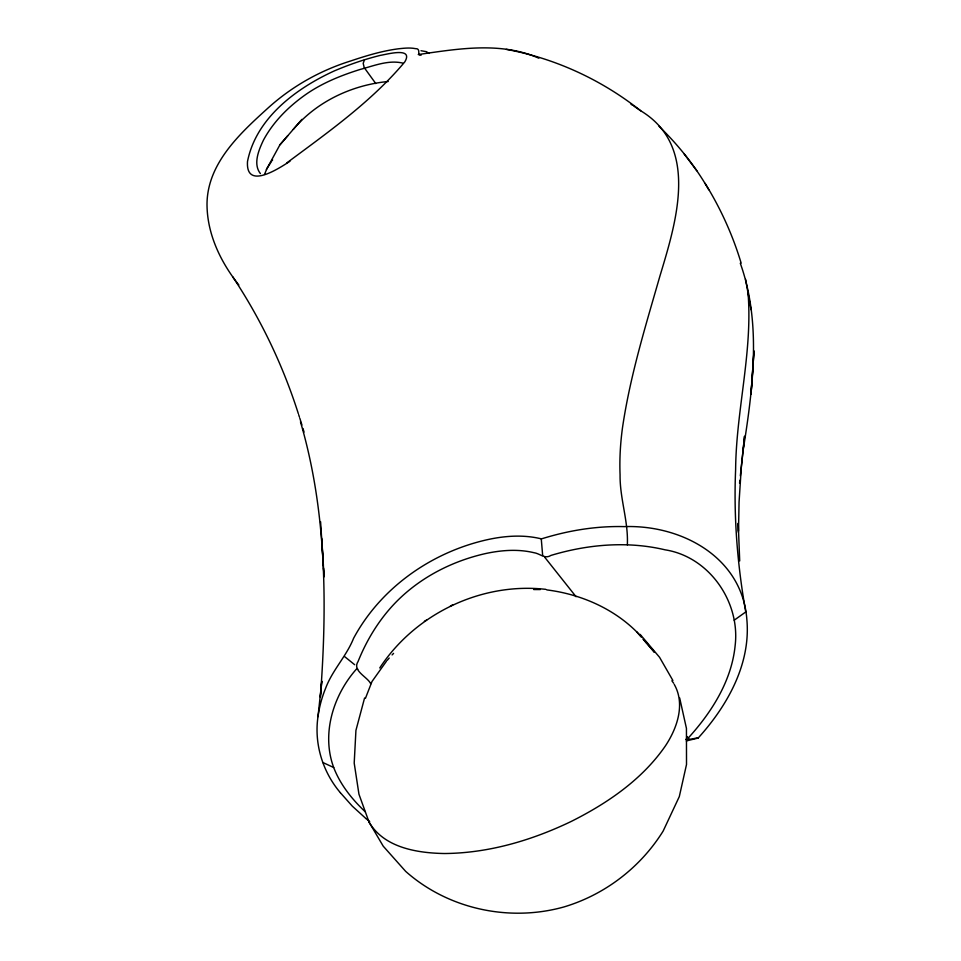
<?xml version="1.0" encoding="UTF-8"?>
<svg xmlns="http://www.w3.org/2000/svg" width="961" height="961" viewBox="0 0 961 961"><rect width="100%" height="100%" fill="white"/><g stroke="black" fill="none" stroke-linecap="round" stroke-linejoin="round"><path stroke-width="1.44" d="M738.516 531.001L739.057 502.147L741.279 467.815L744.559 436.174L740.342 475.875M739.562 483.227L739.874 480.284M340.302 792.633C322.68 771.911 313.995 743.694 317.995 716.642L321.803 681.193L320.349 697.145C327.293 605.166 326.656 511.036 300.469 421.831M317.995 716.642C319.304 706.828 321.947 697.218 325.695 688.064C332.482 670.009 346.501 656.159 353.588 638.296C379.943 589.285 428.462 554.425 481.99 540.959C501.318 536.07 521.943 534.064 541.451 538.881C543.409 538.268 545.38 537.679 547.35 537.115C572.263 529.883 598.247 525.943 624.23 526.616C681.301 524.598 742.276 557.092 746.853 619.485C750.937 664.099 727.213 706.023 698.142 738.06L686.322 740.931M742.865 452.018C752.667 390.13 761.917 323.701 740.294 263.266M364.579 697.998L355.93 730.396L354.201 763.106L358.946 794.194L369.06 822.135L383.223 846.173L405.638 871.351C448.162 909.142 509.318 922.224 563.915 906.956C604.949 894.703 640.543 867.387 663.162 831.037L679.307 796.597L686.514 764.5L686.442 728.378L679.655 697.902M365.48 698.227L372.003 681.505L386.478 661.18M264.515 174.434L266.822 168.74L271.434 161.52M266.437 169.484L279.903 144.847L287.807 135.657M421.11 55.185C416.209 56.002 421.711 48.302 415.368 48.627C409.854 47.533 404.185 48.182 398.659 48.771C382.13 50.873 366.117 55.786 350.357 61.072C319.436 70.754 290.775 87.103 266.918 109.037C239.301 134.072 207.276 163.911 207.011 204.104C207.023 233.859 220.598 262.077 238.845 284.997M286.919 162.829C328.302 132.065 371.511 101.626 404.809 61.876C413.867 46.633 386.598 54.429 380.52 55.33C364.675 59.222 349.191 64.579 334.188 70.97C296.024 88.424 255.998 118.191 247.494 161.556C245.644 190.434 278.678 168.571 289.946 161.268M272.023 160.727L272.624 159.922M379.751 667.955C415.272 613.791 481.353 582.054 545.872 589.357M293.321 129.351C316.734 101.47 352.206 84.88 388.208 81.505M279.903 144.847L301.898 119.38M387.139 660.387L389.217 658.045M698.142 738.06C695.704 737.423 687.343 741.363 688.689 737.555C712.005 711.765 731.729 680.58 735.177 645.263C740.258 601.742 709.134 556.683 665.024 549.812C627.425 540.887 587.772 544.334 551.013 555.398C544.707 559.446 540.226 553.512 533.715 552.647C517.787 548.863 501.089 550.185 485.233 553.632C452.259 561.116 420.894 577.141 396.929 601.178C379.943 618.283 367.03 639.185 358.069 661.504C351.858 670.862 367.703 676.94 370.742 683.812M392.1 654.934L393.578 653.384M364.447 59.81L363.198 63.342L364.219 67.618L375.787 83.571M734.192 620.205L745.76 611.953C737.423 565.02 733.579 517.222 735.621 469.557C736.114 410.491 752.739 352.219 748.054 293.105M450.337 606.163L452.955 604.649M424.39 621.311L426.648 620.001M541.271 538.941L542.665 555.542M418.239 54.549C457.832 48.855 500.765 41.383 538.809 58.189M685.746 739.381L688.472 739.237M533.679 589.537L540.31 589.561M421.002 50.729L426.372 51.666L429.086 53.42M546.749 589.898C582.03 594.246 617.022 609.911 641.095 636.482M506.255 49.359C555.362 58.381 601.646 79.847 640.747 110.803C700.293 146.745 675.823 223.192 659.859 276.275C645.492 326.296 630.02 376.304 622.464 427.921C620.362 443.465 619.437 459.19 620.073 474.878C619.761 498.543 628.494 521.222 627.341 544.839M322.764 762.469L333.695 767.503C340.254 784.657 352.038 799.3 365.276 811.805M402.875 63.126C388.544 59.654 373.829 65.853 360.015 69.492C341.311 75.342 322.872 82.754 306.643 93.902C289.249 105.962 273.609 121.29 263.494 140.054C258.917 149.7 252.755 163.911 260.395 173.593M630.993 104.256L632.422 105.157M633.828 106.07L640.747 110.803M354.693 664.724L344.699 656.663M366.045 818.616L369.685 821.523M365.901 818.508L352.351 806.195L340.422 792.789M357.708 669.204L356.951 668.508C333.455 694.623 321.13 733.567 333.695 767.503M659.03 126.299C678.358 145.063 695.38 166.349 708.762 189.749M636.626 631.713L641.335 637.143M643.221 639.317L654.525 652.351L643.209 638.933M640.158 634.404L659.57 657.312L672.892 680.508M544.803 557.332L576.059 596.721M687.031 736.558L688.232 738.072M645.239 641.431L646.224 642.705M684.136 153.892L696.845 170.746M671.883 680.796L673.661 683.211M369.06 822.135C384.112 847.77 417.146 853.032 444.39 853.524C488.452 853.188 531.661 840.443 571.158 821.475C607.328 803.336 642.2 779.587 665.444 745.844C677.097 728.282 685.541 704.125 674.214 684.34M232.694 276.768C260.827 319.04 282.894 365.216 298.318 413.602M705.074 183.323C720.534 208.225 732.738 235.109 741.171 263.17M298.679 414.72L299.4 416.978M299.772 418.107L301.922 425.002M302.991 428.522L304.036 432.066M745.568 279.231L750.985 309.682M320.59 521.703L324.073 576.852L323.533 568.083M321.755 538.833L323.364 565.152M739.706 560.936L738.228 523.204L738.324 532.214M753.989 351.149L751.034 394.034L753.989 351.149"/></g></svg>
